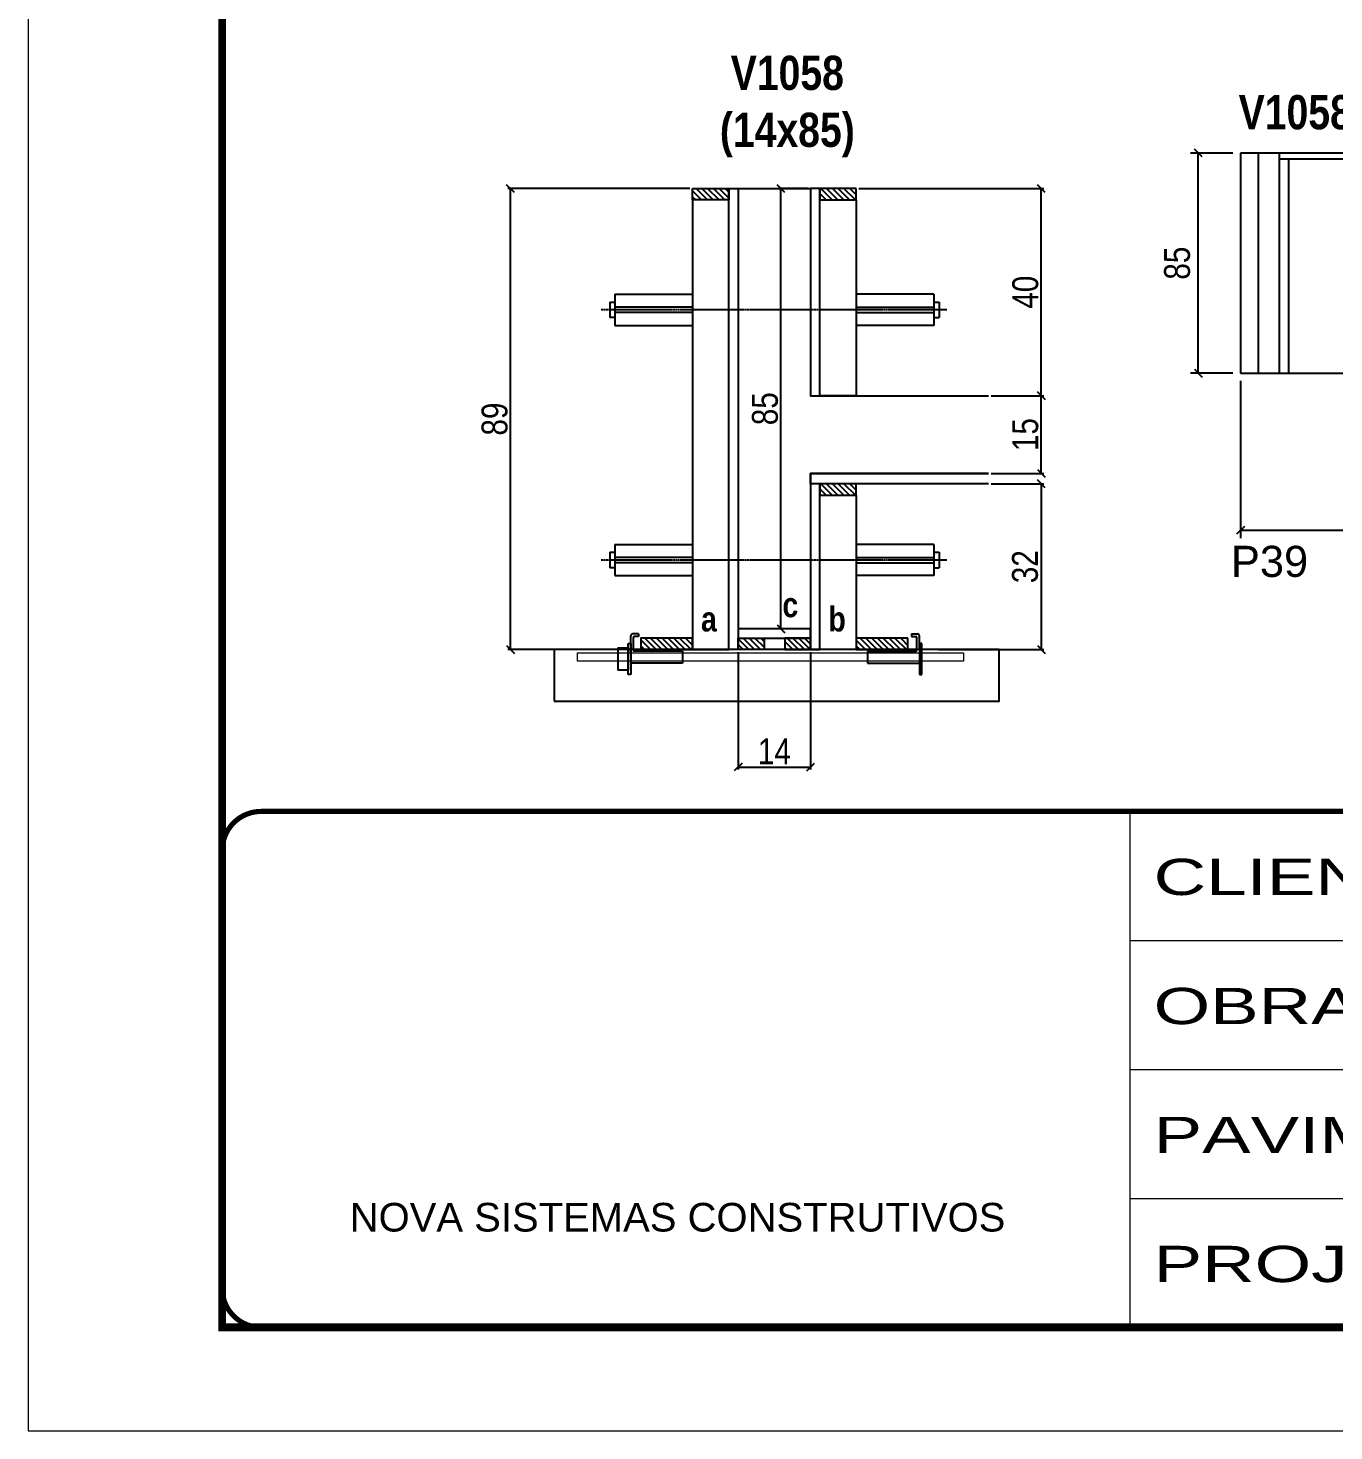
# Model space of a CAD drawing. Extents: x 3309 to 9563, y -2522 to 14608.
# Drawn here: x 4908 to 5412, y 5518 to 6060 of the extents above; entities that cross this region are included whole.
import ezdxf

# ---------------------------------------------------------------- set-up
doc = ezdxf.new("R2010")
doc.units = 0
for name, pattern in [('CONTINUO', [0]), ('DASHED', [0.75, 0.5, -0.25]), ('HIDDEN', [0.375, 0.25, -0.125])]:
    doc.linetypes.add(name, pattern=pattern)
for name, color, linetype in [('5', 5, 'Continuous'), ('barrote', 251, 'Continuous'), ('COTA', 241, 'Continuous'), ('detalhes', 4, 'Continuous'), ('NOMENCLATURA', 7, 'Continuous'), ('Painéis', 200, 'Continuous'), ('presilha', 1, 'Continuous'), ('SARR_2.2x10', 60, 'Continuous'), ('SARR_2.2x7', 40, 'Continuous'), ('SARR_3.5x7', 81, 'Continuous'), ('TENSOR', 3, 'Continuous')]:
    doc.layers.add(name, color=color, linetype=linetype)
for name, color, linetype, lineweight in [('CONCRETO', 251, 'Continuous', 25), ('Folhas', 255, 'Continuous', 9), ('SARRAFO DE PRESSAO', 251, 'DASHED', 9), ('SCO-___-LAJ', 2, 'Continuous', 0)]:
    doc.layers.add(name, color=color, linetype=linetype, lineweight=lineweight)
doc.styles.add('ARIAL', font='arial.ttf')
doc.styles.add('COTA TECNICA', font='techl___.ttf', dxfattribs={"height": 10})
doc.styles.add('COTA TECNICA 2X', font='techl___.ttf', dxfattribs={"height": 10})
doc.styles.get("Standard").update_dxf_attribs({"font": 'arial.ttf'})
doc.styles.add('TECNICA', font='techb___.ttf', dxfattribs={"height": 10})
doc.styles.add('Tecnologia', font='')
doc.styles.get('Tecnologia').set_extended_font_data('Forgotten Futurist')
doc.dimstyles.new('PAINEL', dxfattribs={"dimtxt": 10, "dimasz": 3, "dimexe": 3, "dimexo": 3, "dimgap": 3, "dimtad": 1, "dimdec": 1, "dimzin": 12, "dimdsep": 46, "dimtxsty": 'COTA TECNICA', "dimblk1": 'OBLIQUE', "dimblk2": 'OBLIQUE', "dimsah": 1, "dimcen": 0.9, "dimclrd": 4, "dimclre": 4, "dimclrt": 240, "dimadec": 1, "dimazin": 3, "dimtfac": 1, "dimtdec": 1, "dimtmove": 0, "dimatfit": 3, "dimfxl": 1, "dimtolj": 1, "dimtzin": 12, "dimarcsym": 0})
doc.dimstyles.new('SECAO', dxfattribs={"dimscale": 0.333333, "dimtxt": 5, "dimasz": 9, "dimexe": 3, "dimexo": 3, "dimgap": 3, "dimtad": 1, "dimdec": 1, "dimlfac": 0.5, "dimzin": 12, "dimdsep": 46, "dimtxsty": 'COTA TECNICA 2X', "dimblk1": 'OBLIQUE', "dimblk2": 'OBLIQUE', "dimsah": 1, "dimcen": 0.9, "dimclrd": 4, "dimclre": 4, "dimclrt": 240, "dimadec": 1, "dimazin": 3, "dimtfac": 1, "dimtdec": 1, "dimtmove": 0, "dimatfit": 3, "dimfxl": 1, "dimtolj": 1, "dimtzin": 12, "dimarcsym": 0})

# ---------------------------------------------------------------- blocks, each defined once
blk = doc.blocks.new('9999999999')
at = {"color": 30, "linetype": 'CONTINUO'}
for p, q in [((98564.56, 34230.21), (98564.56, 34429.45)), ((98564.56, 34379.64), (99583.98, 34379.64)), ((98564.56, 34329.83), (99487.98, 34329.83)), ((98564.56, 34280.02), (99487.98, 34280.02))]:
    blk.add_line(p, q, dxfattribs=at)
at = {"color": 30, "linetype": 'CONTINUO', "const_width": 2}
blk.add_lwpolyline([(99583.98, 34230.21), (99583.98, 34414.45, 0.414214), (99568.98, 34429.45), (98228.98, 34429.45, 0.414214), (98213.98, 34414.45), (98213.98, 34245.21, 0.414214), (98228.98, 34230.21), (99583.98, 34230.21)], format="xyb", dxfattribs=at)
at = {"layer": 'Folhas'}
blk.add_lwpolyline([(98138.98, 34190.21), (99623.98, 34190.21), (99623.98, 35240.21), (98138.98, 35240.21)], close=True, dxfattribs=at)
at = {"layer": 'Folhas', "color": 30, "const_width": 3}
blk.add_lwpolyline([(98213.98, 34230.21), (99583.98, 34230.21), (99583.98, 35200.21), (98213.98, 35200.21)], close=True, dxfattribs=at)
at = {"color": 7, "linetype": 'Continuous', "ltscale": 5, "style": 'ARIAL'}
blk.add_text('NOVA SISTEMAS CONSTRUTIVOS', height=11.0592, dxfattribs=at).set_placement((98263.19, 34267.21))
at = {"layer": 'Folhas', "color": 7, "style": 'Tecnologia', "width": 1.5}
for s, p in [('CLIENTE:', (98573.65, 34397.17)), ('OBRA:', (98573.65, 34347.31)), ('PAVIMENTO:', (98573.65, 34297.5)), ('PROJETO:', (98573.65, 34247.69))]:
    blk.add_text(s, height=14, dxfattribs=at).set_placement(p)
blk = doc.blocks.new('_Oblique')
at = {"color": 0, "linetype": 'ByBlock', "lineweight": -2}
blk.add_line((-0.5, -0.5), (0.5, 0.5), dxfattribs=at)
blk = doc.blocks.new('*D1086')
at = {"layer": 'COTA', "color": 4, "lineweight": -2, "transparency": 16777216}
for p, q in [((5279.78, 5883.6), (5300.13, 5883.6)), ((5299.13, 5883.6), (5299.13, 5819.6)), ((5259.5, 5819.6), (5300.13, 5819.6))]:
    blk.add_line(p, q, dxfattribs=at)
at = {"layer": 'Defpoints', "color": 0, "transparency": 16777216}
for p in [(5278.78, 5883.6), (5258.5, 5819.6, 0), (5299.13, 5819.6)]:
    blk.add_point(p, dxfattribs=at)
at = {"layer": 'COTA', "color": 4, "lineweight": -2, "transparency": 16777216, "xscale": 3, "yscale": 3, "zscale": 3}
for p, rotation in [((5299.13, 5883.6), 90), ((5299.13, 5819.6), 270)]:
    blk.add_blockref('_Oblique', p, dxfattribs=dict(at, rotation=rotation))
at = {"layer": 'COTA', "color": 240, "transparency": 16777216, "insert": (5292.91, 5851.6), "char_height": 10, "attachment_point": 5, "rotation": 90, "style": 'COTA TECNICA 2X'}
blk.add_mtext('\\A1;32', dxfattribs=at)
blk = doc.blocks.new('*D1087')
at = {"layer": 'COTA', "color": 4, "lineweight": -2, "transparency": 16777216}
for p, q in [((5279.78, 5917.6), (5300.13, 5917.6)), ((5299.13, 5887.6), (5299.13, 5917.6)), ((5279.78, 5887.6), (5300.13, 5887.6))]:
    blk.add_line(p, q, dxfattribs=at)
at = {"layer": 'Defpoints', "color": 0, "transparency": 16777216}
for p in [(5278.78, 5917.6), (5299.13, 5917.6), (5278.78, 5887.6)]:
    blk.add_point(p, dxfattribs=at)
at = {"layer": 'COTA', "color": 4, "lineweight": -2, "transparency": 16777216, "xscale": 3, "yscale": 3, "zscale": 3}
for p, rotation in [((5299.13, 5917.6), 90), ((5299.13, 5887.6), 270)]:
    blk.add_blockref('_Oblique', p, dxfattribs=dict(at, rotation=rotation))
at = {"layer": 'COTA', "color": 240, "transparency": 16777216, "insert": (5293.02, 5902.6), "char_height": 10, "attachment_point": 5, "rotation": 90, "style": 'COTA TECNICA 2X'}
blk.add_mtext('\\A1;15', dxfattribs=at)
blk = doc.blocks.new('*D1089')
at = {"layer": 'COTA', "color": 4, "lineweight": -2, "transparency": 16777216}
for p, q in [((5228.68, 5997.6), (5300.13, 5997.6)), ((5299.13, 5917.6), (5299.13, 5997.6)), ((5279.78, 5917.6), (5300.13, 5917.6))]:
    blk.add_line(p, q, dxfattribs=at)
at = {"layer": 'Defpoints', "color": 0, "transparency": 16777216}
for p in [(5227.68, 5997.6), (5299.13, 5997.6), (5278.78, 5917.6)]:
    blk.add_point(p, dxfattribs=at)
at = {"layer": 'COTA', "color": 4, "lineweight": -2, "transparency": 16777216, "xscale": 3, "yscale": 3, "zscale": 3}
for p, rotation in [((5299.13, 5997.6), 90), ((5299.13, 5917.6), 270)]:
    blk.add_blockref('_Oblique', p, dxfattribs=dict(at, rotation=rotation))
at = {"layer": 'COTA', "color": 240, "transparency": 16777216, "insert": (5293.03, 5957.6), "char_height": 10, "attachment_point": 5, "rotation": 90, "style": 'COTA TECNICA 2X'}
blk.add_mtext('\\A1;40', dxfattribs=at)
blk = doc.blocks.new('*D1090')
at = {"layer": 'COTA', "color": 4, "lineweight": -2, "transparency": 16777216}
for p, q in [((5209.08, 5997.6), (5197.62, 5997.6)), ((5198.62, 5827.6), (5198.62, 5997.6)), ((5209.08, 5827.6), (5197.62, 5827.6))]:
    blk.add_line(p, q, dxfattribs=at)
at = {"layer": 'Defpoints', "color": 0, "transparency": 16777216}
for p in [(5198.62, 5997.6), (5210.08, 5997.6), (5210.08, 5827.6)]:
    blk.add_point(p, dxfattribs=at)
at = {"layer": 'COTA', "color": 4, "lineweight": -2, "transparency": 16777216, "xscale": 3, "yscale": 3, "zscale": 3}
for p, rotation in [((5198.62, 5997.6), 90), ((5198.62, 5827.6), 270)]:
    blk.add_blockref('_Oblique', p, dxfattribs=dict(at, rotation=rotation))
at = {"layer": 'COTA', "color": 240, "transparency": 16777216, "insert": (5192.48, 5912.6), "char_height": 10, "attachment_point": 5, "rotation": 90, "style": 'COTA TECNICA 2X'}
blk.add_mtext('\\A1;85', dxfattribs=at)
blk = doc.blocks.new('*D1088')
at = {"layer": 'COTA', "color": 4, "lineweight": -2, "transparency": 16777216}
for p, q in [((5163.48, 5997.6), (5093.17, 5997.6)), ((5094.17, 5819.6), (5094.17, 5997.6)), ((5143.48, 5819.6), (5093.17, 5819.6))]:
    blk.add_line(p, q, dxfattribs=at)
at = {"layer": 'Defpoints', "color": 0, "transparency": 16777216}
for p in [(5094.17, 5997.6), (5164.48, 5997.6), (5144.48, 5819.6)]:
    blk.add_point(p, dxfattribs=at)
at = {"layer": 'COTA', "color": 4, "lineweight": -2, "transparency": 16777216, "xscale": 3, "yscale": 3, "zscale": 3}
for p, rotation in [((5094.17, 5997.6), 90), ((5094.17, 5819.6), 270)]:
    blk.add_blockref('_Oblique', p, dxfattribs=dict(at, rotation=rotation))
at = {"layer": 'COTA', "color": 240, "transparency": 16777216, "insert": (5088.06, 5908.6), "char_height": 10, "attachment_point": 5, "rotation": 90, "style": 'COTA TECNICA 2X'}
blk.add_mtext('\\A1;89', dxfattribs=at)
blk = doc.blocks.new('*D1091')
at = {"layer": 'COTA', "color": 4, "lineweight": -2, "transparency": 16777216}
for p, q in [((5376.08, 5923.31), (5376.08, 5862.66)), ((5512.08, 5919.31), (5512.08, 5862.66)), ((5376.08, 5865.66), (5512.08, 5865.66))]:
    blk.add_line(p, q, dxfattribs=at)
at = {"layer": 'Defpoints', "color": 0, "transparency": 16777216}
for p in [(5376.08, 5926.31), (5512.08, 5922.31), (5512.08, 5865.66)]:
    blk.add_point(p, dxfattribs=at)
at = {"layer": 'COTA', "color": 4, "lineweight": -2, "transparency": 16777216, "xscale": 3, "yscale": 3, "zscale": 3, "rotation": 180}
blk.add_blockref('_Oblique', (5376.08, 5865.66), dxfattribs=at)
at = {"layer": 'COTA', "color": 4, "lineweight": -2, "transparency": 16777216, "xscale": 3, "yscale": 3, "zscale": 3}
blk.add_blockref('_Oblique', (5512.08, 5865.66), dxfattribs=at)
at = {"layer": 'COTA', "color": 240, "transparency": 16777216, "insert": (5444.08, 5873.88), "char_height": 10, "attachment_point": 5, "style": 'COTA TECNICA'}
blk.add_mtext('\\A1;136', dxfattribs=at)
blk = doc.blocks.new('PRESILHA METÁLICA 1')
at = {"layer": 'presilha'}
for p, q in [((7.5, 10.64), (7.5, 19.86)), ((12, 21), (8.64, 21)), ((9, 11.57), (9, 18.93)), ((12, 19.5), (9.57, 19.5)), ((12, 21), (12, 19.5)), ((0, 13), (6, 13)), ((0, 13), (0, 0)), ((6, 15.5), (7.5, 15.5)), ((6, -2.5), (6, 15.5)), ((6, 13), (6, 0)), ((7.5, 15.5), (7.5, -2.5)), ((37.5, 11), (9.57, 11)), ((37.5, 11), (37.5, 4.1)), ((6, 0), (0, 0)), ((37.5, 4.1), (7.5, 4.1)), ((7.5, -2.5), (6, -2.5))]:
    blk.add_line(p, q, dxfattribs=at)
for centre, radius, start, end in [((8.64, 19.86), 1.14, 90, 180), ((9.57, 18.93), 0.57, 90, 180), ((9.57, 11.57), 0.57, 180, 270)]:
    blk.add_arc(centre, radius, start, end, dxfattribs=at)
blk = doc.blocks.new('PRESILHA METÁLICA 2')
at = {"layer": 'presilha'}
for p, q in [((-5.25, 23.5), (-5.25, 22)), ((-5.25, 23.5), (-1.89, 23.5)), ((-5.25, 22), (-2.82, 22)), ((-2.25, 14.07), (-2.25, 21.43)), ((-0.75, 14.64), (-0.75, 22.36)), ((0.75, 18), (-0.75, 18)), ((-0.75, 18), (-0.75, 0)), ((0.75, 0), (0.75, 18)), ((-30.75, 13.5), (-30.75, 6.6)), ((-30.75, 13.5), (-2.82, 13.5)), ((-30.75, 6.6), (-0.75, 6.6)), ((-0.75, 0), (0.75, 0))]:
    blk.add_line(p, q, dxfattribs=at)
for centre, radius, start, end in [((-2.82, 21.43), 0.57, 0, 90), ((-1.89, 22.36), 1.14, 0, 90), ((-2.82, 14.07), 0.57, 270, 0)]:
    blk.add_arc(centre, radius, start, end, dxfattribs=at)
blk = doc.blocks.new('*D1092')
at = {"layer": 'COTA', "color": 4, "lineweight": -2, "transparency": 16777216}
for p, q in [((5373.08, 6011.31), (5356.78, 6011.31)), ((5359.78, 5926.31), (5359.78, 6011.31)), ((5373.08, 5926.31), (5356.78, 5926.31))]:
    blk.add_line(p, q, dxfattribs=at)
at = {"layer": 'Defpoints', "color": 0, "transparency": 16777216}
for p in [(5359.78, 6011.31), (5376.08, 6011.31), (5376.08, 5926.31)]:
    blk.add_point(p, dxfattribs=at)
at = {"layer": 'COTA', "color": 4, "lineweight": -2, "transparency": 16777216, "xscale": 3, "yscale": 3, "zscale": 3}
for p, rotation in [((5359.78, 6011.31), 90), ((5359.78, 5926.31), 270)]:
    blk.add_blockref('_Oblique', p, dxfattribs=dict(at, rotation=rotation))
at = {"layer": 'COTA', "color": 240, "transparency": 16777216, "insert": (5351.64, 5968.81), "char_height": 10, "attachment_point": 5, "rotation": 90, "style": 'COTA TECNICA'}
blk.add_mtext('\\A1;85', dxfattribs=at)
blk = doc.blocks.new('*D1100')
at = {"layer": 'COTA', "color": 4, "lineweight": -2, "transparency": 16777216}
for p, q in [((5182.08, 5818.6), (5182.08, 5773.21)), ((5210.08, 5818.6), (5210.08, 5773.21)), ((5182.08, 5774.21), (5210.08, 5774.21))]:
    blk.add_line(p, q, dxfattribs=at)
at = {"layer": 'Defpoints', "color": 0, "transparency": 16777216}
for p in [(5182.08, 5819.6), (5210.08, 5819.6), (5210.08, 5774.21)]:
    blk.add_point(p, dxfattribs=at)
at = {"layer": 'COTA', "color": 4, "lineweight": -2, "transparency": 16777216, "xscale": 3, "yscale": 3, "zscale": 3, "rotation": 180}
blk.add_blockref('_Oblique', (5182.08, 5774.21), dxfattribs=at)
at = {"layer": 'COTA', "color": 4, "lineweight": -2, "transparency": 16777216, "xscale": 3, "yscale": 3, "zscale": 3}
blk.add_blockref('_Oblique', (5210.08, 5774.21), dxfattribs=at)
at = {"layer": 'COTA', "color": 240, "transparency": 16777216, "insert": (5196.08, 5780.29), "char_height": 10, "attachment_point": 5, "style": 'COTA TECNICA 2X'}
blk.add_mtext('\\A1;14', dxfattribs=at)

msp = doc.modelspace()

# ---------------------------------------------------------------- hatches: boundary and pattern name
at = {"layer": 'SARR_2.2x10'}
h = msp.add_hatch(dxfattribs=at)
h.set_pattern_fill('ANSI31', color=256, scale=0.5, angle=90)
h.set_pattern_definition([(135, (38431.2234, -117692.5662), (-1.122532015, -1.122532015), [])])
h.paths.add_polyline_path([(5164.48, 5824), (5164.48, 5819.6), (5144.48, 5819.6), (5144.48, 5824)])
h = msp.add_hatch(dxfattribs=at)
h.set_pattern_fill('ANSI31', color=256, scale=0.5, angle=90)
h.set_pattern_definition([(135, (38328.0234, -117692.5662), (-1.122532015, -1.122532015), [])])
h.paths.add_polyline_path([(5247.68, 5824), (5247.68, 5819.6), (5227.68, 5819.6), (5227.68, 5824)])
at = {"layer": 'SARR_2.2x7'}
h = msp.add_hatch(dxfattribs=at)
h.set_pattern_fill('ANSI31', color=256, scale=0.5, angle=90)
h.set_pattern_definition([(135, (38332.0234, -117518.9662), (-1.122532015, -1.122532015), [])])
h.paths.add_polyline_path([(5178.48, 5997.6), (5178.48, 5993.2), (5164.48, 5993.2), (5164.48, 5997.6)])
h = msp.add_hatch(dxfattribs=at)
h.set_pattern_fill('ANSI31', color=256, scale=0.5, angle=90)
h.set_pattern_definition([(135, (38342.0234, -117518.9662), (-1.122532015, -1.122532015), [])])
h.paths.add_polyline_path([(5213.68, 5997.6), (5213.68, 5993.2), (5227.68, 5993.2), (5227.68, 5997.6)])
h = msp.add_hatch(dxfattribs=at)
h.set_pattern_fill('ANSI31', color=256, scale=0.5, angle=90)
h.set_pattern_definition([(135, (38342.0234, -117632.9662), (-1.122532015, -1.122532015), [])])
h.paths.add_polyline_path([(5213.68, 5883.6), (5213.68, 5879.2), (5227.68, 5879.2), (5227.68, 5883.6)])
h = msp.add_hatch(dxfattribs=at)
h.set_pattern_fill('ANSI31', color=256, scale=0.5, angle=90)
h.set_pattern_definition([(135, (38417.6234, -117692.5662), (-1.122532015, -1.122532015), [])])
h.paths.add_polyline_path([(5192.08, 5819.6), (5192.08, 5824), (5182.08, 5824), (5182.08, 5819.6)])
h = msp.add_hatch(dxfattribs=at)
h.set_pattern_fill('ANSI31', color=256, scale=0.5, angle=90)
h.set_pattern_definition([(135, (38407.6234, -117692.5662), (-1.122532015, -1.122532015), [])])
h.paths.add_polyline_path([(5200.08, 5824), (5200.08, 5819.6), (5210.08, 5819.6), (5210.08, 5824)])

# ---------------------------------------------------------------- linework, layer by layer
at = {"ltscale": 3}
for p, q in [((5134.48, 5956.77), (5134.48, 5944.77)), ((5134.48, 5956.77), (5164.48, 5956.77)), ((5257.68, 5956.77), (5227.68, 5956.77)), ((5257.68, 5956.77), (5257.68, 5944.77)), ((5132.48, 5953.77), (5132.48, 5947.77)), ((5132.48, 5953.77), (5134.48, 5953.77)), ((5164.48, 5951.77), (5134.48, 5951.77)), ((5164.48, 5949.77), (5134.48, 5949.77)), ((5227.68, 5951.77), (5257.68, 5951.77)), ((5227.68, 5949.77), (5257.68, 5949.77)), ((5257.68, 5953.77), (5259.68, 5953.77)), ((5259.68, 5953.77), (5259.68, 5947.77)), ((5134.48, 5947.77), (5132.48, 5947.77)), ((5134.48, 5944.77), (5164.48, 5944.77)), ((5257.68, 5944.77), (5227.68, 5944.77)), ((5257.68, 5947.77), (5259.68, 5947.77)), ((5132.48, 5857.14), (5132.48, 5851.14)), ((5132.48, 5857.14), (5134.48, 5857.14)), ((5134.48, 5860.14), (5134.48, 5848.14)), ((5134.48, 5860.14), (5164.48, 5860.14)), ((5257.68, 5860.14), (5227.68, 5860.14)), ((5257.68, 5860.14), (5257.68, 5848.14)), ((5257.68, 5857.14), (5259.68, 5857.14)), ((5259.68, 5857.14), (5259.68, 5851.14)), ((5134.48, 5851.14), (5132.48, 5851.14)), ((5164.48, 5855.14), (5134.48, 5855.14)), ((5164.48, 5853.14), (5134.48, 5853.14)), ((5227.68, 5855.14), (5257.68, 5855.14)), ((5227.68, 5853.14), (5257.68, 5853.14)), ((5257.68, 5851.14), (5259.68, 5851.14)), ((5134.48, 5848.14), (5164.48, 5848.14)), ((5257.68, 5848.14), (5227.68, 5848.14))]:
    msp.add_line(p, q, dxfattribs=at)
at = {"layer": 'barrote'}
msp.add_lwpolyline([(5111.03, 5799.6), (5282.95, 5799.6), (5282.95, 5819.6), (5111.03, 5819.6)], close=True, dxfattribs=at)
at = {"layer": 'CONCRETO', "linetype": 'Continuous'}
for p, q in [((5182.08, 5997.6), (5210.08, 5997.6)), ((5210.08, 5917.6), (5278.78, 5917.6))]:
    msp.add_line(p, q, dxfattribs=at)
msp.add_lwpolyline([(5278.78, 5887.6), (5210.08, 5887.6), (5210.08, 5827.6), (5182.08, 5827.6)], dxfattribs=at)
at = {"layer": 'Painéis', "linetype": 'ByBlock'}
for p, q in [((5512.08, 6011.31), (5376.08, 6011.31)), ((5376.08, 6011.31), (5376.08, 5926.31)), ((5376.08, 5926.31), (5512.08, 5926.31))]:
    msp.add_line(p, q, dxfattribs=at)
at = {"layer": 'Painéis', "linetype": 'Continuous'}
msp.add_line((5182.08, 5823.6), (5182.08, 5819.6), dxfattribs=at)
for points in [[(5178.48, 5819.6), (5178.48, 5997.6), (5182.08, 5997.6), (5182.08, 5819.6)], [(5213.68, 5917.6), (5213.68, 5997.6), (5210.08, 5997.6), (5210.08, 5917.6)]]:
    msp.add_lwpolyline(points, close=True, dxfattribs=at)
for points in [[(5278.78, 5883.6), (5210.08, 5883.6), (5210.08, 5887.6), (5278.78, 5887.6)], [(5182.08, 5824), (5210.08, 5824), (5210.08, 5827.6), (5182.08, 5827.6)]]:
    msp.add_lwpolyline(points, dxfattribs=at)
at = {"layer": 'Painéis', "linetype": 'Continuous', "elevation": 0}
msp.add_lwpolyline([(5213.68, 5819.6), (5213.68, 5883.6), (5210.08, 5883.6), (5210.08, 5819.6)], close=True, dxfattribs=at)
at = {"layer": 'SARR_2.2x10'}
msp.add_lwpolyline([(5164.48, 5824), (5144.48, 5824), (5144.48, 5819.6), (5164.48, 5819.6)], close=True, dxfattribs=at)
at = {"layer": 'SARR_2.2x10', "elevation": 0}
msp.add_lwpolyline([(5247.68, 5824), (5227.68, 5824), (5227.68, 5819.6), (5247.68, 5819.6)], close=True, dxfattribs=at)
at = {"layer": 'SARR_2.2x7', "linetype": 'Continuous'}
for p, q in [((5383.08, 5926.31), (5383.08, 6011.31)), ((5391.08, 6009.11), (5495.08, 6009.11))]:
    msp.add_line(p, q, dxfattribs=at)
at = {"layer": 'SARR_2.2x7', "elevation": 0}
for points in [[(5164.48, 5997.6), (5178.48, 5997.6), (5178.48, 5993.2), (5164.48, 5993.2)], [(5227.68, 5997.6), (5213.68, 5997.6), (5213.68, 5993.2), (5227.68, 5993.2)]]:
    msp.add_lwpolyline(points, close=True, dxfattribs=at)
at = {"layer": 'SARR_2.2x7'}
for points in [[(5227.68, 5883.6), (5213.68, 5883.6), (5213.68, 5879.2), (5227.68, 5879.2)], [(5182.08, 5824), (5192.08, 5824), (5192.08, 5819.6), (5182.08, 5819.6)], [(5210.08, 5824), (5200.08, 5824), (5200.08, 5819.6), (5210.08, 5819.6)]]:
    msp.add_lwpolyline(points, close=True, dxfattribs=at)
at = {"layer": 'SARR_3.5x7'}
for p, q in [((5391.08, 6011.31), (5391.08, 5926.31)), ((5394.58, 6009.11), (5394.58, 5926.31))]:
    msp.add_line(p, q, dxfattribs=at)
for points in [[(5178.48, 5993.2), (5164.48, 5993.2), (5164.48, 5819.6), (5178.48, 5819.6)], [(5213.68, 5993.2), (5227.68, 5993.2), (5227.68, 5917.6), (5213.68, 5917.6)]]:
    msp.add_lwpolyline(points, close=True, dxfattribs=at)
at = {"layer": 'SARR_3.5x7', "elevation": 0}
msp.add_lwpolyline([(5213.68, 5879.2), (5227.68, 5879.2), (5227.68, 5819.6), (5213.68, 5819.6)], close=True, dxfattribs=at)
at = {"layer": 'SCO-___-LAJ', "color": 1}
msp.add_lwpolyline([(5120.03, 5818.27), (5269.09, 5818.27), (5269.09, 5815.07), (5120.03, 5815.07)], close=True, dxfattribs=at)
at = {"layer": 'TENSOR', "linetype": 'HIDDEN', "ltscale": 0.5}
for p, q in [((5262.68, 5950.77), (5129.18, 5950.77)), ((5262.68, 5854.14), (5129.18, 5854.14))]:
    msp.add_line(p, q, dxfattribs=at)

# ---------------------------------------------------------------- block references
at = {"layer": 'presilha', "xscale": 0.6666666666666666, "yscale": 0.6666666666666666, "zscale": 0.6666666666666666}
for name, p in [('PRESILHA METÁLICA 1', (5135.62, 5811.64)), ('PRESILHA METÁLICA 2', (5252.58, 5809.97))]:
    msp.add_blockref(name, p, dxfattribs=at)
at = {"layer": 'SARRAFO DE PRESSAO', "color": 6, "linetype": 'ByBlock'}
msp.add_blockref('9999999999', (-93231.11, -28672.37), dxfattribs=at)

# ---------------------------------------------------------------- texts
at = {"layer": '5', "linetype": 'Continuous'}
msp.add_text('P39', height=12, rotation=0, dxfattribs=at).set_placement((5372.39, 5847.65))
at = {"layer": 'detalhes', "style": 'TECNICA'}
for s, p in [('c', (5199.18, 5832.08)), ('b', (5216.94, 5826.57)), ('a', (5167.74, 5826.57))]:
    msp.add_text(s, height=9.6, dxfattribs=at).set_placement(p)
at = {"layer": 'NOMENCLATURA', "style": 'TECNICA'}
msp.add_text('V1058.A', height=13.2, dxfattribs=at).set_placement((5375.37, 6020.5))
at = {"layer": 'NOMENCLATURA', "insert": (5201.08, 6048.9), "char_height": 13.2, "attachment_point": 2, "style": 'TECNICA'}
msp.add_mtext_dynamic_manual_height_columns('V1058\\P(14x85)', width=300.2766, gutter_width=1, heights=[0], dxfattribs=at)

# ---------------------------------------------------------------- dimensions: what is measured, and where the dimension line sits
at = {"layer": 'COTA'}
for base, p1, p2, angle, dimstyle, picture, middle in [((5359.78, 6011.31), (5376.08, 5926.31), (5376.08, 6011.31), 90, 'PAINEL', '*D1092', (5351.64, 5968.81)), ((5094.17, 5997.6), (5144.48, 5819.6), (5164.48, 5997.6), 90, 'SECAO', '*D1088', (5088.06, 5908.6)), ((5198.62, 5997.6), (5210.08, 5827.6), (5210.08, 5997.6), 90, 'SECAO', '*D1090', (5192.48, 5912.6)), ((5299.13, 5997.6), (5278.78, 5917.6), (5227.68, 5997.6), 90, 'SECAO', '*D1089', (5293.03, 5957.6)), ((5512.08, 5865.66), (5376.08, 5926.31), (5512.08, 5922.31), 180, 'PAINEL', '*D1091', (5444.08, 5873.88)), ((5299.13, 5917.6), (5278.78, 5887.6), (5278.78, 5917.6), 90, 'SECAO', '*D1087', (5293.02, 5902.6)), ((5299.13, 5819.6), (5278.78, 5883.6), (5258.5, 5819.6), 90, 'SECAO', '*D1086', (5292.91, 5851.6))]:
    dim = msp.add_linear_dim(base=base, p1=p1, p2=p2, angle=angle, dimstyle=dimstyle, dxfattribs=at)
    dim.commit()
    dim.dimension.update_dxf_attribs({"geometry": picture, "text_midpoint": middle})
dim = msp.add_linear_dim(base=(5210.08, 5774.21), p1=(5182.08, 5819.6), p2=(5210.08, 5819.6), dimstyle='SECAO', dxfattribs=at)
dim.commit()
dim.dimension.update_dxf_attribs({"geometry": '*D1100', "text_midpoint": (5196.08, 5780.29)})

doc.saveas('drawing.dxf')
